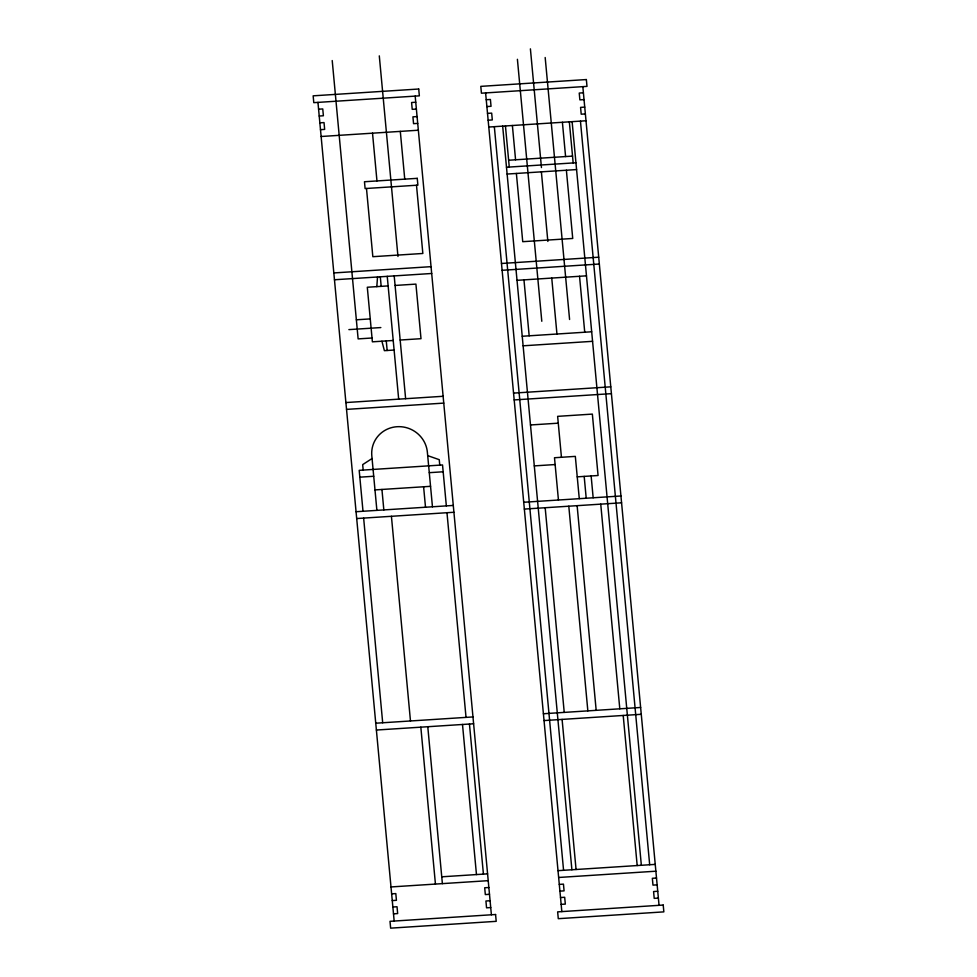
<?xml version="1.0" encoding="UTF-8"?>
<svg xmlns="http://www.w3.org/2000/svg" width="977" height="977" viewBox="0 0 977 977"><rect width="100%" height="100%" fill="white"/><g stroke="black" fill="none" stroke-linecap="round" stroke-linejoin="round"><path stroke-width="1.47" d="M376.817 286.64L377.525 276.98M372.066 458.531L362.675 464.625L363.188 470.084M415.75 102.243L411.586 102.512L412.221 109.339L416.385 109.07M318.587 109.204L322.752 108.936L323.387 115.762L319.223 116.031M583.403 92.791L579.239 93.059L579.874 99.874L584.038 99.605M486.241 99.739L490.405 99.471L491.04 106.298L486.876 106.566M319.858 122.846L324.022 122.577L324.657 129.404L320.493 129.672M417.081 116.568L412.917 116.849L413.552 123.664L417.716 123.395M487.511 113.393L491.675 113.124L492.31 119.939L488.146 120.208M584.735 107.116L580.57 107.385L581.205 114.199L585.37 113.93M321.128 136.499L418.351 130.222M488.781 127.034L586.005 120.757M508.638 160.24L572.534 156.112M506.489 167.238L575.942 162.756M507.124 174.053L576.577 169.571M333.829 272.937L431.065 266.66M501.482 263.485L598.706 257.207M334.464 279.764L431.7 273.487M502.117 270.299L599.341 264.022M388.138 285.907L367.303 287.25L372.384 341.828L393.218 340.485M395.087 285.455L415.921 284.112L421.002 338.689L400.167 340.033M517.016 280.326L586.469 275.832M356.361 319.797L370.246 318.905M348.887 329.615L380.835 327.564M372.029 338.005L358.132 338.897L332.217 60.55M522.231 336.259L591.683 331.777M394.11 350.035L384.388 350.67L381.909 341.217M523.122 345.809L592.563 341.327M345.895 402.561L443.131 396.283M513.548 393.108L610.772 386.831M346.53 409.387L443.766 403.11M514.183 399.923L611.419 393.646M530.487 424.971L558.27 423.175M359.829 477.167L373.715 476.263M429.282 472.673L443.167 471.781M534.297 465.895L555.131 464.551M374.985 489.904L430.552 486.326M577.236 476.849L598.071 475.506L592.355 414.101L557.635 416.349L561.445 457.285M356.055 511.716L453.291 505.439M523.709 502.263L620.945 495.986M356.69 518.543L453.926 512.266M524.344 509.078L621.58 502.801M375.754 723.212L472.978 716.935M543.395 713.747L640.631 707.47M376.389 730.039L473.613 723.762M544.03 720.574L641.266 714.297M441.751 876.809L487.584 873.853M558.014 870.666L655.237 864.389M390.995 886.945L488.219 880.668M558.649 877.48L655.872 871.203M488.854 887.495L484.69 887.763L485.325 894.578L489.489 894.309M391.643 893.857L395.807 893.589L396.43 900.318L392.265 900.586M656.507 878.03L652.343 878.299L652.978 885.125L657.142 884.857M559.284 884.393L563.448 884.124L564.083 890.865L559.919 891.134M392.864 907.01L397.028 906.741L397.663 913.568L393.499 913.837M490.088 900.733L485.923 901.002L486.558 907.828L490.723 907.56M560.517 897.545L564.682 897.277L565.317 904.104L561.152 904.372M657.741 891.268L653.576 891.537L654.211 898.364L658.376 898.095M427.694 455.636L439.247 459.678L439.76 465.137M582.829 86.648L659.048 905.325M580.448 121.111L649.681 864.743M572.119 121.649L641.352 865.28M569.335 121.832L573.169 162.927M623.204 715.457L637.187 865.549M579.532 276.283L584.735 332.229M600.745 504.144L619.797 708.813M562.398 122.284L565.585 156.564M566.379 170.23L572.73 238.461L522.732 241.685L516.381 173.466M591.134 475.958L593.161 497.781M545.178 57.509L569.579 319.479M584.185 476.41L586.212 498.221M579.276 498.673L575.331 456.381L554.496 457.737L558.441 500.016M577.126 505.671L596.178 710.34M530.401 48.85L541.453 167.555M551.749 278.079L556.951 334.024M541.38 171.842L547.853 241.429M568.797 506.208L587.849 710.877M517.407 59.304L541.795 321.274M512.388 125.508L515.575 159.788M523.965 279.874L529.18 335.819M545.178 507.735L564.23 712.404M562.093 719.402L576.064 869.493M505.439 125.96L509.273 167.055M502.666 126.143L571.899 869.762M494.338 126.68L563.57 870.299M485.606 92.925L561.824 911.602M415.176 96.112L491.394 914.777M469.448 724.03L483.42 874.122M416.495 185.251L422.846 253.47L372.835 256.695L366.485 188.476M446.342 505.891L442.532 464.954L359.194 470.34L363.004 511.276M446.977 512.717L466.029 717.387M462.5 724.47L476.471 874.562M400.301 131.382L404.747 179.145M432.457 506.794L427.376 452.217A28.064 27.173 26.1 0 0 397.053 426.717A28.064 27.173 26.1 0 0 371.81 455.795L376.89 510.373M423.603 486.766L425.508 507.234M379.296 55.872L397.969 256.45M394.195 275.905L405.626 398.714M387.246 276.357L398.677 399.153M372.518 133.177L376.963 180.928M427.779 726.717L442.386 883.635M380.297 276.809L381.189 286.359M386.269 340.936L387.161 350.487M420.831 727.169L435.437 884.075M391.423 516.308L410.474 720.965M381.934 489.465L383.839 509.933M363.639 518.091L382.691 722.76M317.952 102.39L394.171 921.055M418.718 89.017L313.153 95.831L313.788 102.658L419.353 95.844L418.718 89.017M586.359 79.552L480.794 86.367L481.429 93.194L586.994 86.379L586.359 79.552M417.252 178.339L364.47 181.746L365.105 188.561L417.887 185.154L417.252 178.339M495.571 914.509L390.006 921.323L390.641 928.15L496.206 921.335L495.571 914.509M663.212 905.056L557.647 911.871L558.282 918.685L663.847 911.871L663.212 905.056"/></g></svg>
